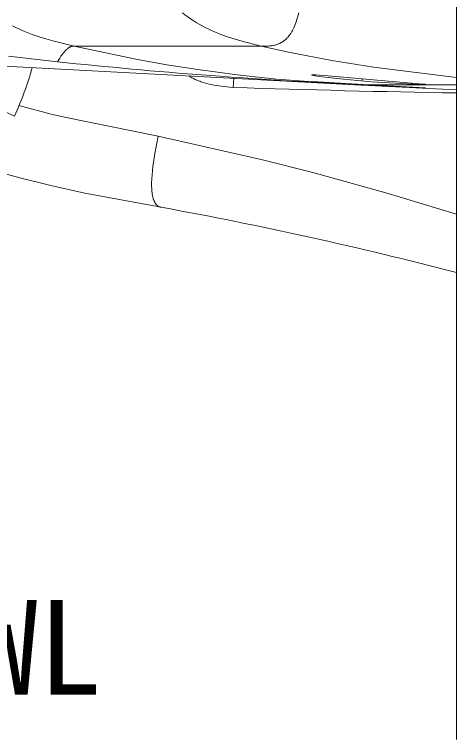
# Model space of a CAD drawing. Units: millimetres, scale not verified. Extents: x -203 to 203, y -143 to 143.
# Drawn here: x 98.12 to 109, y 51 to 68.85 of the extents above; entities that cross this region are included whole.
import ezdxf
from ezdxf.enums import TextEntityAlignment as Align

# ---------------------------------------------------------------- set-up
doc = ezdxf.new("R2010")
doc.units = ezdxf.units.MM
doc.header["$LTSCALE"] = 0.5
for name, color, linetype, lineweight in [('0-1_DIMENSION_LINES$02_DIMENSI', 7, 'Continuous', 25), ('0-3_DIMENSION_LINES$04_SUB_LIN', 4, 'Continuous', 18), ('0-4_DIMENSION_LINES$03_LINES', 7, 'Continuous', 18)]:
    doc.layers.add(name, color=color, linetype=linetype, lineweight=lineweight)
doc.styles.add('ＭＳ ゴシック', font='')
doc.styles.get('ＭＳ ゴシック').set_extended_font_data('MS Gothic')

msp = doc.modelspace()

# ---------------------------------------------------------------- linework, layer by layer
at = {"layer": '0-3_DIMENSION_LINES$04_SUB_LIN'}
for p, q in [((102.2518, 68.8979), (102.316, 68.8469)), ((102.316, 68.8469), (102.3828, 68.797)), ((102.3828, 68.797), (102.4509, 68.7492)), ((102.4509, 68.7492), (102.5203, 68.7034)), ((105.0858, 68.7837), (105.0722, 68.7382)), ((105.1005, 68.8367), (105.0858, 68.7837)), ((105.1147, 68.8921), (105.1005, 68.8367)), ((98.0715, 68.5761), (98.1495, 68.5371)), ((102.5203, 68.7034), (102.5908, 68.6596)), ((102.5908, 68.6596), (102.6636, 68.6169)), ((102.6636, 68.6169), (102.7375, 68.576)), ((102.7375, 68.576), (102.8122, 68.537)), ((105.0094, 68.5646), (104.9922, 68.5255)), ((105.0262, 68.6057), (105.0094, 68.5646)), ((105.0424, 68.649), (105.0262, 68.6057)), ((105.0582, 68.6945), (105.0424, 68.649)), ((105.0722, 68.7382), (105.0582, 68.6945)), ((98.1495, 68.5371), (98.2284, 68.4998)), ((98.2284, 68.4998), (98.3094, 68.4635)), ((98.3094, 68.4635), (98.3912, 68.429)), ((98.3912, 68.429), (98.4736, 68.3959)), ((98.4736, 68.3959), (98.5566, 68.3644)), ((102.8122, 68.537), (102.8878, 68.4998)), ((102.8878, 68.4998), (102.9655, 68.4635)), ((102.9655, 68.4635), (103.0438, 68.4289)), ((103.0438, 68.4289), (103.1228, 68.3959)), ((103.1228, 68.3959), (103.2024, 68.3644)), ((104.9181, 68.3891), (104.9079, 68.3736)), ((104.9282, 68.405), (104.9181, 68.3891)), ((104.9448, 68.4329), (104.9282, 68.405)), ((104.9609, 68.4623), (104.9448, 68.4329)), ((104.9768, 68.4932), (104.9609, 68.4623)), ((104.9922, 68.5255), (104.9768, 68.4932)), ((98.5566, 68.3644), (98.7243, 68.3057)), ((98.7243, 68.3057), (98.8937, 68.2522)), ((98.8937, 68.2522), (99.0659, 68.2028)), ((103.2024, 68.3644), (103.363, 68.3057)), ((103.363, 68.3057), (103.5253, 68.2522)), ((103.5253, 68.2522), (103.6904, 68.2028)), ((104.7511, 68.2044), (104.741, 68.197)), ((104.761, 68.2121), (104.7511, 68.2044)), ((104.7718, 68.2207), (104.761, 68.2121)), ((104.7824, 68.2297), (104.7718, 68.2207)), ((104.7929, 68.239), (104.7824, 68.2297)), ((104.8033, 68.2486), (104.7929, 68.239)), ((104.8137, 68.2586), (104.8033, 68.2486)), ((104.8239, 68.2689), (104.8137, 68.2586)), ((104.834, 68.2796), (104.8239, 68.2689)), ((104.844, 68.2907), (104.834, 68.2796)), ((104.855, 68.3033), (104.844, 68.2907)), ((104.8658, 68.3164), (104.855, 68.3033)), ((104.8765, 68.33), (104.8658, 68.3164)), ((104.8871, 68.344), (104.8765, 68.33)), ((104.8976, 68.3586), (104.8871, 68.344)), ((104.9079, 68.3736), (104.8976, 68.3586)), ((99.0659, 68.2028), (99.587, 68.0713)), ((99.4378, 68.0253), (99.4315, 68.0204)), ((99.4441, 68.03), (99.4378, 68.0253)), ((99.4504, 68.0345), (99.4441, 68.03)), ((99.4566, 68.0387), (99.4504, 68.0345)), ((99.4628, 68.0427), (99.4566, 68.0387)), ((99.4689, 68.0464), (99.4628, 68.0427)), ((99.475, 68.0499), (99.4689, 68.0464)), ((99.481, 68.0531), (99.475, 68.0499)), ((99.487, 68.056), (99.481, 68.0531)), ((99.49, 68.0574), (99.487, 68.056)), ((99.4929, 68.0587), (99.49, 68.0574)), ((99.4958, 68.0599), (99.4929, 68.0587)), ((99.4988, 68.061), (99.4958, 68.0599)), ((99.5017, 68.0621), (99.4988, 68.061)), ((99.5046, 68.0631), (99.5017, 68.0621)), ((99.5075, 68.064), (99.5046, 68.0631)), ((99.5103, 68.0649), (99.5075, 68.064)), ((99.5132, 68.0657), (99.5103, 68.0649)), ((99.516, 68.0664), (99.5132, 68.0657)), ((99.5188, 68.0671), (99.516, 68.0664)), ((99.5217, 68.0677), (99.5188, 68.0671)), ((99.5245, 68.0683), (99.5217, 68.0677)), ((99.5273, 68.0688), (99.5245, 68.0683)), ((99.5328, 68.0697), (99.5273, 68.0688)), ((99.5384, 68.0703), (99.5328, 68.0697)), ((99.5438, 68.0709), (99.5384, 68.0703)), ((99.5493, 68.0712), (99.5438, 68.0709)), ((99.5547, 68.0715), (99.5493, 68.0712)), ((99.5656, 68.0717), (99.5547, 68.0715)), ((99.587, 68.0713), (99.5656, 68.0717)), ((101.1039, 67.7509), (99.587, 68.0713)), ((104.1897, 68.0713), (99.587, 68.0713)), ((103.6904, 68.2028), (104.1897, 68.0713)), ((104.3131, 68.0736), (104.1897, 68.0713)), ((104.9091, 67.9179), (104.1897, 68.0713)), ((104.3527, 68.0755), (104.3131, 68.0736)), ((104.3955, 68.0788), (104.3527, 68.0755)), ((104.4164, 68.081), (104.3955, 68.0788)), ((104.4368, 68.0836), (104.4164, 68.081)), ((104.457, 68.0865), (104.4368, 68.0836)), ((104.4768, 68.0898), (104.457, 68.0865)), ((104.4963, 68.0936), (104.4768, 68.0898)), ((104.5156, 68.0977), (104.4963, 68.0936)), ((104.5371, 68.103), (104.5156, 68.0977)), ((104.5582, 68.1088), (104.5371, 68.103)), ((104.5791, 68.1153), (104.5582, 68.1088)), ((104.5997, 68.1224), (104.5791, 68.1153)), ((104.6199, 68.1302), (104.5997, 68.1224)), ((104.6299, 68.1344), (104.6199, 68.1302)), ((104.6399, 68.1387), (104.6299, 68.1344)), ((104.6497, 68.1432), (104.6399, 68.1387)), ((104.6595, 68.148), (104.6497, 68.1432)), ((104.6692, 68.1529), (104.6595, 68.148)), ((104.6789, 68.158), (104.6692, 68.1529)), ((104.6894, 68.1638), (104.6789, 68.158)), ((104.6999, 68.17), (104.6894, 68.1638)), ((104.7103, 68.1763), (104.6999, 68.17)), ((104.7207, 68.183), (104.7103, 68.1763)), ((104.7309, 68.1898), (104.7207, 68.183)), ((104.741, 68.197), (104.7309, 68.1898)), ((99.277, 67.8473), (99.2629, 67.8264)), ((99.291, 67.8673), (99.277, 67.8473)), ((99.3049, 67.8862), (99.291, 67.8673)), ((99.3187, 67.9042), (99.3049, 67.8862)), ((99.3324, 67.9211), (99.3187, 67.9042)), ((99.346, 67.9371), (99.3324, 67.9211)), ((99.3594, 67.9522), (99.346, 67.9371)), ((99.3728, 67.9664), (99.3594, 67.9522)), ((99.386, 67.9798), (99.3728, 67.9664)), ((99.3992, 67.9924), (99.386, 67.9798)), ((99.4122, 68.0042), (99.3992, 67.9924)), ((99.4251, 68.0152), (99.4122, 68.0042)), ((99.4315, 68.0204), (99.4251, 68.0152)), ((105.9314, 67.7221), (104.9091, 67.9179)), ((99.1771, 67.6891), (97.9733, 67.8317)), ((99.2345, 67.7824), (99.1771, 67.6891)), ((99.2629, 67.8264), (99.2345, 67.7824)), ((101.8652, 67.6148), (101.1039, 67.7509)), ((106.9591, 67.5565), (105.9314, 67.7221)), ((102.6296, 67.496), (101.8652, 67.6148)), ((103.5992, 67.3664), (102.6296, 67.496)), ((109, 67.3013), (106.9591, 67.5565)), ((102.4873, 67.2974), (102.4085, 67.3403)), ((104.5717, 67.2627), (103.5992, 67.3664)), ((105.4389, 67.366), (105.439, 67.366)), ((105.4389, 67.3659), (105.4389, 67.366)), ((105.4389, 67.3659), (105.4389, 67.3659)), ((105.4389, 67.3659), (105.4389, 67.3659)), ((105.4389, 67.3659), (105.4389, 67.3659)), ((105.4389, 67.3659), (105.4389, 67.3659)), ((105.4389, 67.3658), (105.4389, 67.3659)), ((105.4389, 67.3658), (105.4389, 67.3658)), ((105.4389, 67.3658), (105.4389, 67.3658)), ((105.4389, 67.3658), (105.4389, 67.3658)), ((105.4389, 67.3658), (105.4389, 67.3658)), ((105.4389, 67.3657), (105.4389, 67.3658)), ((105.4389, 67.3657), (105.4389, 67.3657)), ((105.4389, 67.3657), (105.4389, 67.3657)), ((105.4389, 67.3657), (105.4389, 67.3657)), ((105.4389, 67.3657), (105.4389, 67.3657)), ((105.4389, 67.3656), (105.4389, 67.3657)), ((105.4389, 67.3656), (105.4389, 67.3656)), ((105.439, 67.3656), (105.4389, 67.3656)), ((105.439, 67.3661), (105.4391, 67.3662)), ((105.439, 67.3661), (105.439, 67.3661)), ((105.439, 67.3661), (105.439, 67.3661)), ((105.439, 67.3661), (105.439, 67.3661)), ((105.439, 67.3661), (105.439, 67.3661)), ((105.439, 67.366), (105.439, 67.3661)), ((105.439, 67.366), (105.439, 67.366)), ((105.439, 67.366), (105.439, 67.366)), ((105.439, 67.366), (105.439, 67.366)), ((105.439, 67.3656), (105.439, 67.3656)), ((105.439, 67.3656), (105.439, 67.3656)), ((105.439, 67.3655), (105.439, 67.3656)), ((105.439, 67.3655), (105.439, 67.3655)), ((105.439, 67.3655), (105.439, 67.3655)), ((105.439, 67.3655), (105.439, 67.3655)), ((105.439, 67.3654), (105.439, 67.3655)), ((105.439, 67.3654), (105.439, 67.3654)), ((105.4391, 67.3654), (105.439, 67.3654)), ((105.4391, 67.3663), (105.4392, 67.3663)), ((105.4391, 67.3662), (105.4391, 67.3663)), ((105.4391, 67.3662), (105.4391, 67.3662)), ((105.4391, 67.3662), (105.4391, 67.3662)), ((105.4391, 67.3662), (105.4391, 67.3662)), ((105.4391, 67.3662), (105.4391, 67.3662)), ((105.4391, 67.3654), (105.4391, 67.3654)), ((105.4391, 67.3654), (105.4391, 67.3654)), ((105.4391, 67.3653), (105.4391, 67.3654)), ((105.4391, 67.3653), (105.4391, 67.3653)), ((105.4392, 67.3653), (105.4391, 67.3653)), ((105.4392, 67.3663), (105.4393, 67.3664)), ((105.4392, 67.3663), (105.4392, 67.3663)), ((105.4392, 67.3663), (105.4392, 67.3663)), ((105.4392, 67.3663), (105.4392, 67.3663)), ((105.4392, 67.3663), (105.4392, 67.3663)), ((105.4392, 67.3653), (105.4392, 67.3653)), ((105.4392, 67.3652), (105.4392, 67.3653)), ((105.4392, 67.3652), (105.4392, 67.3652)), ((105.4392, 67.3652), (105.4392, 67.3652)), ((105.4393, 67.3651), (105.4392, 67.3652)), ((105.4393, 67.3664), (105.4394, 67.3665)), ((105.4393, 67.3664), (105.4393, 67.3664)), ((105.4394, 67.3651), (105.4393, 67.3651)), ((105.4394, 67.3665), (105.4395, 67.3665)), ((105.4394, 67.3665), (105.4394, 67.3665)), ((105.4394, 67.3651), (105.4394, 67.3651)), ((105.4395, 67.365), (105.4394, 67.3651)), ((105.4395, 67.3666), (105.4396, 67.3666)), ((105.4395, 67.3665), (105.4395, 67.3666)), ((105.4395, 67.365), (105.4395, 67.365)), ((105.4396, 67.3649), (105.4395, 67.365)), ((105.4396, 67.3666), (105.4397, 67.3666)), ((105.4397, 67.3649), (105.4396, 67.3649)), ((105.4397, 67.3667), (105.4398, 67.3667)), ((105.4397, 67.3666), (105.4397, 67.3667)), ((105.4398, 67.3648), (105.4397, 67.3649)), ((105.4398, 67.3667), (105.44, 67.3668)), ((105.4399, 67.3647), (105.4398, 67.3648)), ((105.4401, 67.3646), (105.4399, 67.3647)), ((105.44, 67.3668), (105.4401, 67.3668)), ((105.4401, 67.3668), (105.4403, 67.3669)), ((105.4403, 67.3645), (105.4401, 67.3646)), ((105.4403, 67.3669), (105.4404, 67.367)), ((105.4405, 67.3644), (105.4403, 67.3645)), ((105.4404, 67.367), (105.4406, 67.367)), ((105.4408, 67.3643), (105.4405, 67.3644)), ((105.4406, 67.367), (105.4408, 67.3671)), ((105.4408, 67.3671), (105.4412, 67.3672)), ((105.441, 67.3642), (105.4408, 67.3643)), ((105.4413, 67.3641), (105.441, 67.3642)), ((105.4412, 67.3672), (105.4417, 67.3673)), ((105.442, 67.3638), (105.4413, 67.3641)), ((105.4417, 67.3673), (105.4421, 67.3674)), ((105.4427, 67.3635), (105.442, 67.3638)), ((105.4421, 67.3674), (105.4426, 67.3675)), ((105.4426, 67.3675), (105.4436, 67.3677)), ((105.4444, 67.363), (105.4427, 67.3635)), ((105.4436, 67.3677), (105.4459, 67.3682)), ((105.4486, 67.3618), (105.4444, 67.363)), ((105.4459, 67.3682), (105.4484, 67.3685)), ((105.4587, 67.3592), (105.4486, 67.3618)), ((105.4528, 67.3685), (105.4712, 67.3687)), ((105.4712, 67.3687), (105.4948, 67.3683)), ((105.57, 67.3382), (105.4732, 67.3552)), ((105.4948, 67.3683), (105.5316, 67.3666)), ((105.5316, 67.3666), (106.0288, 67.3249)), ((105.688, 67.3211), (105.57, 67.3382)), ((105.8385, 67.3017), (105.688, 67.3211)), ((106.0288, 67.3249), (108.1638, 67.1422)), ((102.527, 67.2767), (102.4873, 67.2974)), ((102.5672, 67.257), (102.527, 67.2767)), ((102.5947, 67.2444), (102.5672, 67.257)), ((102.6225, 67.2323), (102.5947, 67.2444)), ((102.6505, 67.2208), (102.6225, 67.2323)), ((102.6787, 67.2098), (102.6505, 67.2208)), ((102.707, 67.1994), (102.6787, 67.2098)), ((102.7356, 67.1894), (102.707, 67.1994)), ((102.7932, 67.1711), (102.7356, 67.1894)), ((102.8513, 67.1546), (102.7932, 67.1711)), ((102.9098, 67.1399), (102.8513, 67.1546)), ((102.9687, 67.1268), (102.9098, 67.1399)), ((103.5151, 67.2824), (103.5034, 67.0574)), ((106.5, 67.1259), (104.5717, 67.2627)), ((105.444, 67.207), (106.8392, 67.1259)), ((106.22, 67.2594), (105.8385, 67.3017)), ((106.9057, 67.1999), (106.22, 67.2594)), ((106.6776, 67.2637), (106.6719, 67.2162)), ((107.9272, 67.1409), (106.9057, 67.1999)), ((108.2175, 67.1321), (107.9272, 67.1409)), ((108.1638, 67.1422), (108.2312, 67.1354)), ((103.0278, 67.1152), (102.9687, 67.1268)), ((103.087, 67.105), (103.0278, 67.1152)), ((103.1463, 67.096), (103.087, 67.105)), ((103.2652, 67.0808), (103.1463, 67.096)), ((103.5034, 67.0574), (103.2652, 67.0808)), ((106.6431, 67.1259), (106.5, 67.1259)), ((108.2345, 67.0467), (106.6431, 67.1259)), ((106.8392, 67.1259), (108.24, 67.0471)), ((109, 67.1259), (106.8392, 67.1259)), ((98.1193, 66.3532), (97.2089, 66.7671)), ((98.2292, 66.6165), (99.0205, 66.4029)), ((99.0205, 66.4029), (99.3526, 66.3237)), ((99.3526, 66.3237), (101.6555, 65.854)), ((101.6554, 65.8541), (101.573, 65.4279)), ((101.6554, 65.8541), (104.2254, 65.2757)), ((101.573, 65.4279), (101.5392, 65.2149)), ((101.5392, 65.2149), (101.5252, 65.1086)), ((104.2254, 65.2757), (105.4616, 64.9605)), ((101.5135, 65.003), (101.5046, 64.9024)), ((101.5252, 65.1086), (101.5135, 65.003)), ((101.5046, 64.9024), (101.4984, 64.8032)), ((105.4616, 64.9605), (107.2597, 64.4606)), ((101.4953, 64.7106), (101.4949, 64.6653)), ((101.4949, 64.6653), (101.4954, 64.6209)), ((101.4984, 64.8032), (101.4953, 64.7106)), ((101.4954, 64.6209), (101.4967, 64.5795)), ((101.4967, 64.5795), (101.4989, 64.5392)), ((101.4989, 64.5392), (101.5019, 64.5)), ((101.5019, 64.5), (101.5059, 64.4622)), ((101.5059, 64.4622), (101.5107, 64.4272)), ((107.2597, 64.4606), (109, 63.9398)), ((101.5107, 64.4272), (101.5164, 64.3936)), ((101.5164, 64.3936), (101.5196, 64.3775)), ((101.5196, 64.3775), (101.523, 64.3618)), ((101.523, 64.3618), (101.5267, 64.3465)), ((101.5267, 64.3465), (101.5306, 64.3317)), ((101.5306, 64.3317), (101.5347, 64.3174)), ((101.5347, 64.3174), (101.5391, 64.3035)), ((101.5391, 64.3035), (101.5436, 64.2902)), ((101.5436, 64.2902), (101.5484, 64.2774)), ((101.5484, 64.2774), (101.5534, 64.265)), ((101.5534, 64.265), (101.5586, 64.2532)), ((101.5586, 64.2532), (101.564, 64.2419)), ((101.564, 64.2419), (101.5696, 64.2311)), ((101.5696, 64.2311), (101.5726, 64.2257)), ((101.5726, 64.2257), (101.5756, 64.2205)), ((101.5756, 64.2205), (101.5786, 64.2154)), ((101.5786, 64.2154), (101.5818, 64.2104)), ((101.5818, 64.2104), (101.5849, 64.2056)), ((101.5849, 64.2056), (101.5881, 64.2009)), ((101.5881, 64.2009), (101.5914, 64.1963)), ((101.5914, 64.1963), (101.5946, 64.1918)), ((101.5946, 64.1918), (101.598, 64.1875)), ((101.598, 64.1875), (101.6013, 64.1833)), ((101.6013, 64.1833), (101.6047, 64.1792)), ((101.6047, 64.1792), (101.6082, 64.1752)), ((101.6082, 64.1752), (101.6116, 64.1713)), ((101.6116, 64.1713), (101.6151, 64.1676)), ((101.6151, 64.1676), (101.6186, 64.1639)), ((101.6186, 64.1639), (101.6222, 64.1604)), ((101.6222, 64.1604), (101.626, 64.1567)), ((101.626, 64.1567), (101.6298, 64.1532)), ((101.6298, 64.1532), (101.6337, 64.1498)), ((101.6337, 64.1498), (101.6375, 64.1466)), ((101.6375, 64.1466), (101.6415, 64.1434)), ((101.6415, 64.1434), (101.6454, 64.1404)), ((101.6454, 64.1404), (101.6494, 64.1376)), ((101.6494, 64.1376), (101.6534, 64.1349)), ((101.6534, 64.1349), (101.6574, 64.1323)), ((101.6574, 64.1323), (101.6615, 64.1298)), ((101.6615, 64.1298), (101.6656, 64.1276)), ((101.6656, 64.1276), (101.6698, 64.1254)), ((101.6698, 64.1254), (101.674, 64.1234)), ((101.674, 64.1234), (101.6761, 64.1225)), ((101.6761, 64.1225), (101.6782, 64.1216)), ((101.6782, 64.1216), (101.6803, 64.1208)), ((101.6803, 64.1208), (101.6824, 64.12)), ((101.6824, 64.12), (101.6846, 64.1192)), ((101.6846, 64.1192), (101.6867, 64.1185)), ((101.6867, 64.1185), (101.6892, 64.1177)), ((101.6892, 64.1177), (101.6918, 64.1169)), ((101.6918, 64.1169), (101.6943, 64.1162)), ((101.6943, 64.1162), (101.6969, 64.1156)), ((101.6969, 64.1156), (101.7021, 64.1144)), ((101.7021, 64.1144), (101.7073, 64.1134)), ((101.7073, 64.1134), (101.7177, 64.1117)), ((101.7177, 64.1117), (101.7282, 64.1103))]:
    msp.add_line(p, q, dxfattribs=at)
for centre, radius, start, end in [((113.2278, 202.5035), 135.5447, 264.04999, 267.15494), ((108.2354, 67.1345), 0.00431, 202.85732, 168.83372), ((114.5879, 403.632), 336.757, 268.11374, 269.04923)]:
    msp.add_arc(centre, radius, start, end, dxfattribs=at)
at = {"layer": '0-4_DIMENSION_LINES$03_LINES'}
for p, q in [((109, 51), (109, 126)), ((109, 75.2969), (109, 67.3013)), ((106.5, 67.1259), (94.5172, 67.7539)), ((109, 67.1259), (109, 67.3013)), ((109, 66.9949), (106.5, 67.1259)), ((109, 66.9949), (109, 67.1259)), ((109, 66.9599), (109, 66.9213)), ((109, 66.9213), (109, 63.9398)), ((97.9178, 64.92), (98.2541, 64.8291)), ((98.2541, 64.8291), (99.0136, 64.6406)), ((99.0136, 64.6406), (99.8539, 64.458)), ((99.8539, 64.458), (101.7304, 64.1065)), ((109, 63.9398), (109, 62.5004))]:
    msp.add_line(p, q, dxfattribs=at)
for centre, radius, start, end in [((91.1753, 69.5654), 7.6504, 335.17799, 344.66694), ((84.1932, -32.3374), 98.0254, 75.34152, 79.69568)]:
    msp.add_arc(centre, radius, start, end, dxfattribs=at)

# ---------------------------------------------------------------- texts
at = {"layer": '0-1_DIMENSION_LINES$02_DIMENSI', "style": 'ＭＳ ゴシック'}
msp.add_text('WL', height=2.328, dxfattribs=at).set_placement((97.1114, 51.4061), align=Align.BOTTOM_LEFT)

doc.saveas('drawing.dxf')
